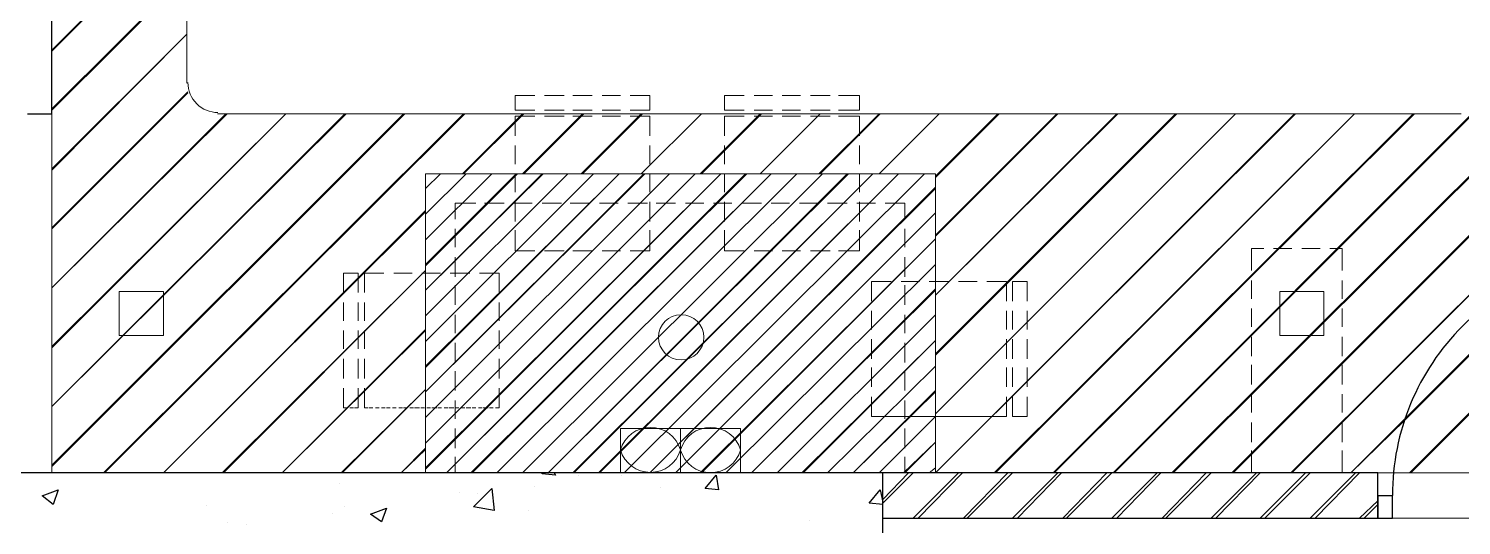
# Model space of a CAD drawing. Header units: millimetres. Extents: x 68955 to 118645, y -193284 to 16474.
# Drawn here: x 85534 to 90312, y -119316 to -117659 of the extents above; entities that cross this region are included whole.
import ezdxf

# ---------------------------------------------------------------- set-up
doc = ezdxf.new("R2010")
doc.units = ezdxf.units.MM
for name, color, linetype, true_color in [('PDF7_celling', 7, 'Continuous', 0x00cc70), ('PDF7_coloum', 7, 'Continuous', 0x767676), ('PDF7_door', 7, 'Continuous', 0x535353), ('PDF7_dotted line', 7, 'Continuous', 0x535353), ('PDF7_fan', 7, 'Continuous', 0xff6778), ('PDF7_furniture', 7, 'Continuous', 0xab5246), ('PDF7_light', 7, 'Continuous', 0xff8e53), ('PDF7_plan', 7, 'Continuous', 0x989898)]:
    doc.layers.add(name, color=color, linetype=linetype, true_color=true_color)

msp = doc.modelspace()

# ---------------------------------------------------------------- linework, layer by layer
at = {"layer": 'PDF7_celling', "lineweight": 13}
for points in [[(86061.577, -115193.413), (86061.577, -117841.31)], [(85612.088, -117730.981), (86061.577, -117281.493)], [(85612.088, -117735.068), (86061.577, -117285.579)], [(85612.088, -117927.122), (86061.577, -117477.633)], [(85612.088, -117931.208), (86061.577, -117481.719)], [(89346.931, -119140.742), (90862.934, -117628.825)], [(85612.088, -118127.349), (86061.577, -117677.86), (85612.088, -118131.435)], [(89351.017, -119140.742), (90862.934, -117632.911)], [(89547.158, -119140.742), (90862.934, -117824.965)], [(89551.244, -119140.742), (90862.934, -117829.052)], [(85612.088, -118323.489), (86065.663, -117869.914)], [(85612.088, -118327.575), (86065.663, -117874)], [(86196.423, -117943.467), (85612.088, -118523.716), (86192.337, -117943.467)], [(85612.088, -118719.857), (86392.564, -117943.467), (85612.088, -118723.943)], [(86592.791, -117943.467), (85612.088, -118920.083), (86588.704, -117943.467)], [(85612.088, -119116.224), (86784.845, -117943.467)], [(85612.088, -119120.31), (86788.931, -117943.467)], [(85612.088, -117943.467), (85612.088, -119140.742)], [(85783.711, -119140.742), (86985.072, -117943.467)], [(85787.797, -119140.742), (86989.158, -117943.467)], [(86163.733, -117943.467), (90311.289, -117943.467)], [(86980.986, -118143.694), (87181.212, -117943.467)], [(86985.072, -118143.694), (87185.299, -117943.467)], [(87181.212, -118143.694), (87381.439, -117943.467)], [(87185.299, -118143.694), (87385.526, -117943.467)], [(87377.353, -118143.694), (87577.58, -117943.467)], [(87381.439, -118143.694), (87581.666, -117943.467)], [(87773.72, -118143.694), (87973.947, -117943.467)], [(87777.807, -118143.694), (87978.033, -117943.467)], [(88170.088, -118143.694), (88370.315, -117943.467)], [(88174.174, -118143.694), (88374.401, -117943.467)], [(88558.283, -118151.866), (88766.682, -117943.467)], [(88558.283, -118348.007), (88962.822, -117943.467)], [(89167.136, -117943.467), (88558.283, -118548.234), (89163.049, -117943.467)], [(88558.283, -118744.374), (89359.19, -117943.467)], [(89759.643, -117943.467), (88558.283, -119140.742), (89755.557, -117943.467)], [(88558.283, -118155.953), (88770.768, -117943.467)], [(88558.283, -118352.093), (88966.909, -117943.467)], [(88558.283, -118748.46), (89363.276, -117943.467)], [(88754.423, -119140.742), (89955.784, -117943.467), (88758.509, -119140.742)], [(88950.564, -119140.742), (90151.925, -117943.467)], [(88954.65, -119140.742), (90156.011, -117943.467)], [(89150.791, -119140.742), (90364.41, -117927.122)], [(89154.877, -119140.742), (90376.669, -117918.949)], [(89743.298, -119140.742), (90862.934, -118025.192), (89747.385, -119140.742)], [(86858.398, -119140.742), (86858.398, -118143.694), (88558.283, -118143.694), (88558.283, -119140.742)], [(90862.934, -118225.419), (90630.017, -118458.336), (90123.321, -118965.032), (89943.525, -119140.742), (90123.321, -118960.946), (90621.845, -118462.422), (90862.934, -118221.333)], [(86858.398, -118270.368), (85983.938, -119140.742), (86858.398, -118266.282)], [(90139.666, -119140.742), (90830.244, -118450.163), (90862.934, -118421.56), (90862.934, -118417.473)], [(90143.752, -119140.742), (90830.244, -118454.25), (90862.934, -118421.56), (90867.02, -118417.473)], [(86180.078, -119140.742), (86858.398, -118466.508), (86184.165, -119140.742)], [(86858.398, -118666.735), (86380.305, -119140.742), (86858.398, -118662.649)], [(86576.446, -119140.742), (86858.398, -118862.876), (86580.532, -119140.742)], [(86858.398, -119063.103), (86776.673, -119140.742), (86858.398, -119059.016)], [(90033.423, -119140.742), (90932.401, -119140.742)], [(90033.423, -119291.933), (90932.401, -119291.933)]]:
    msp.add_lwpolyline(points, dxfattribs=at)
for points in [[(87777.807, -117943.467), (87577.58, -118143.694)], [(88174.174, -117943.467), (87973.947, -118143.694)], [(88570.541, -117943.467), (88370.315, -118143.694)], [(89559.417, -117943.467), (88558.283, -118944.601)]]:
    msp.add_lwpolyline(points, close=True, dxfattribs=at)
at = {"layer": 'PDF7_celling', "color": 61, "lineweight": 13, "true_color": 0xd3e47f}
for points in [[(86907.433, -118143.694), (86858.398, -118192.729)], [(86993.244, -118143.694), (86858.398, -118278.54)], [(87079.056, -118143.694), (86858.398, -118364.352)], [(87332.404, -118143.694), (86858.398, -118617.7)], [(87418.216, -118143.694), (86858.398, -118703.512)], [(87671.564, -118143.694), (86858.398, -118956.86)], [(87757.375, -118143.694), (86858.398, -119042.671)], [(88096.535, -118143.694), (87095.401, -119140.742)], [(88182.347, -118143.694), (87181.212, -119140.742)], [(88521.506, -118143.694), (87520.372, -119140.742)], [(88558.283, -118274.454), (87691.995, -119140.742)], [(88558.283, -118446.077), (87859.532, -119140.742)], [(88558.283, -118613.614), (88031.155, -119140.742)], [(88558.283, -118785.237), (88198.692, -119140.742)], [(88558.283, -118952.774), (88370.315, -119140.742)], [(88558.283, -119124.397), (88537.851, -119140.742)]]:
    msp.add_lwpolyline(points, close=True, dxfattribs=at)
for points in [[(86858.398, -118446.077), (87160.781, -118143.694)], [(87250.679, -118143.694), (86858.398, -118531.889), (87246.593, -118143.694)], [(86858.398, -118785.237), (87504.027, -118143.694), (86858.398, -118789.323)], [(87589.839, -118143.694), (86858.398, -118871.048), (87585.752, -118143.694)], [(86858.398, -119124.397), (87843.187, -118143.694), (86858.398, -119128.483)], [(86858.398, -118450.163), (87164.867, -118143.694)], [(87928.998, -118143.694), (86927.864, -119140.742), (87924.912, -118143.694)], [(87009.589, -119140.742), (88010.724, -118143.694), (87013.676, -119140.742)], [(88268.158, -118143.694), (87267.024, -119140.742), (88264.072, -118143.694)], [(87348.749, -119140.742), (88349.883, -118143.694), (87352.835, -119140.742)], [(87434.561, -119140.742), (88435.695, -118143.694), (87438.647, -119140.742)], [(88558.283, -118192.729), (87606.184, -119140.742), (88558.283, -118188.643)], [(87773.72, -119140.742), (88558.283, -118360.266), (87777.807, -119140.742)], [(88558.283, -118531.889), (87945.343, -119140.742), (88558.283, -118527.802)], [(88112.88, -119140.742), (88558.283, -118699.425), (88116.966, -119140.742)], [(88558.283, -118871.048), (88284.503, -119140.742), (88558.283, -118866.962)], [(88452.04, -119140.742), (88558.283, -119038.585), (88456.126, -119140.742)]]:
    msp.add_lwpolyline(points, dxfattribs=at)
at = {"layer": 'PDF7_celling', "lineweight": 13}
msp.add_arc((86165.776, -117839.267), 100.113, 179.999899, 270.000101, dxfattribs=at)
at = {"layer": 'PDF7_coloum', "lineweight": 25}
for points in [[(88382.573, -119230.639), (88468.385, -119140.742)], [(88382.573, -119242.898), (88484.73, -119140.742)], [(88484.73, -119291.933), (88635.922, -119140.742)], [(88501.075, -119291.933), (88648.18, -119140.742)], [(88652.267, -119291.933), (88799.372, -119140.742)], [(88664.525, -119291.933), (88815.717, -119140.742)], [(88815.717, -119291.933), (88966.909, -119140.742)], [(88832.062, -119291.933), (88979.168, -119140.742)], [(88983.254, -119291.933), (89130.359, -119140.742)], [(88995.513, -119291.933), (89146.704, -119140.742)], [(89146.704, -119291.933), (89297.896, -119140.742)], [(89163.049, -119291.933), (89310.155, -119140.742)], [(89314.241, -119291.933), (89461.346, -119140.742)], [(89326.5, -119291.933), (89477.691, -119140.742)], [(89477.691, -119291.933), (89628.883, -119140.742)], [(89494.036, -119291.933), (89641.142, -119140.742)], [(89641.142, -119291.933), (89792.334, -119140.742)], [(89657.487, -119291.933), (89808.679, -119140.742)], [(89808.679, -119291.933), (89959.87, -119140.742)], [(89825.024, -119291.933), (89972.129, -119140.742)], [(89972.129, -119291.933), (90033.423, -119234.726)], [(89988.474, -119291.933), (90033.423, -119246.984)]]:
    msp.add_lwpolyline(points, dxfattribs=at)
at = {"layer": 'PDF7_door', "lineweight": 25}
msp.add_lwpolyline([(90033.423, -119291.933), (90082.458, -119291.933), (90082.458, -119218.381), (90033.423, -119218.381)], close=True, dxfattribs=at)
msp.add_arc((90881.322, -119216.337), 798.864, 89.999996, 180.000004, dxfattribs=at)
at = {"layer": 'PDF7_dotted line', "lineweight": 20}
for points in [[(85612.088, -117686.032), (85612.088, -117812.707)], [(85612.088, -117878.087), (85612.088, -118004.761)], [(85612.088, -118066.055), (85612.088, -118192.729)], [(85612.088, -118258.109), (85612.088, -118384.783)], [(85612.088, -118446.077), (85612.088, -118576.837)], [(85612.088, -118638.131), (85612.088, -118764.805)], [(85612.088, -118830.186), (85612.088, -118956.86)], [(85612.088, -119018.154), (85612.088, -119140.742)]]:
    msp.add_lwpolyline(points, dxfattribs=at)
at = {"layer": 'PDF7_fan', "lineweight": 13}
msp.add_lwpolyline([(87508.113, -118993.636), (87908.567, -118993.636), (87908.567, -119140.742), (87508.113, -119140.742)], close=True, dxfattribs=at)
msp.add_lwpolyline([(87708.278, -119064.642, 0.75053667), (87508.176, -119064.642, 0.75053667)], format="xyb", close=True, dxfattribs=at)
msp.add_lwpolyline([(87708.34, -118993.636), (87708.34, -119140.742)], dxfattribs=at)
for centre, start, end in [((87808.454, -119093.749), 16.220856, 163.779144), ((87808.453, -119036.542), 196.220856, 343.779144)]:
    msp.add_arc(centre, 104.199, start, end, dxfattribs=at)
at = {"layer": 'PDF7_furniture', "lineweight": 20}
for points in [[(87222.075, -117882.173), (87156.695, -117882.173), (87156.695, -117931.208), (87222.075, -117931.208)], [(87320.145, -117882.173), (87254.765, -117882.173)], [(87414.129, -117882.173), (87348.749, -117882.173)], [(87508.113, -117882.173), (87446.819, -117882.173)], [(87540.803, -117931.208), (87606.184, -117931.208), (87606.184, -117882.173), (87540.803, -117882.173)], [(87920.826, -117882.173), (87855.446, -117882.173), (87855.446, -117931.208), (87920.826, -117931.208)], [(88014.81, -117882.173), (87953.516, -117882.173)], [(88108.794, -117882.173), (88047.5, -117882.173)], [(88206.864, -117882.173), (88141.484, -117882.173)], [(88235.468, -117931.208), (88304.934, -117931.208), (88304.934, -117882.173), (88235.468, -117882.173)], [(87222.075, -117951.639), (87156.695, -117951.639), (87156.695, -118017.02)], [(87254.765, -117931.208), (87320.145, -117931.208)], [(87320.145, -117951.639), (87254.765, -117951.639)], [(87348.749, -117931.208), (87414.129, -117931.208)], [(87414.129, -117951.639), (87348.749, -117951.639)], [(87446.819, -117931.208), (87508.113, -117931.208)], [(87508.113, -117951.639), (87446.819, -117951.639)], [(87606.184, -118017.02), (87606.184, -117951.639), (87540.803, -117951.639)], [(87920.826, -117951.639), (87855.446, -117951.639), (87855.446, -118017.02)], [(87953.516, -117931.208), (88014.81, -117931.208)], [(88014.81, -117951.639), (87953.516, -117951.639)], [(88047.5, -117931.208), (88108.794, -117931.208)], [(88108.794, -117951.639), (88047.5, -117951.639)], [(88141.484, -117931.208), (88206.864, -117931.208)], [(88206.864, -117951.639), (88141.484, -117951.639)], [(88304.934, -118017.02), (88304.934, -117951.639), (88235.468, -117951.639)], [(87156.695, -118049.71), (87156.695, -118111.004)], [(87606.184, -118111.004), (87606.184, -118049.71)], [(87855.446, -118049.71), (87855.446, -118111.004)], [(88304.934, -118111.004), (88304.934, -118049.71)], [(87156.695, -118143.694), (87156.695, -118204.988)], [(87606.184, -118204.988), (87606.184, -118143.694)], [(87855.446, -118143.694), (87855.446, -118204.988)], [(88304.934, -118204.988), (88304.934, -118143.694)], [(86956.468, -118294.885), (86956.468, -118241.764), (87025.934, -118241.764)], [(87054.538, -118241.764), (87119.919, -118241.764)], [(87152.609, -118241.764), (87213.903, -118241.764)], [(87156.695, -118237.678), (87156.695, -118303.058)], [(87246.593, -118241.764), (87311.973, -118241.764)], [(87340.577, -118241.764), (87405.957, -118241.764)], [(87438.647, -118241.764), (87499.941, -118241.764)], [(87532.631, -118241.764), (87598.011, -118241.764)], [(87606.184, -118303.058), (87606.184, -118237.678)], [(87626.615, -118241.764), (87691.995, -118241.764)], [(87724.685, -118241.764), (87785.979, -118241.764)], [(87818.669, -118241.764), (87879.963, -118241.764)], [(87855.446, -118237.678), (87855.446, -118303.058)], [(87912.653, -118241.764), (87978.033, -118241.764)], [(88010.724, -118241.764), (88072.017, -118241.764)], [(88104.708, -118241.764), (88166.001, -118241.764)], [(88198.692, -118241.764), (88264.072, -118241.764)], [(88296.762, -118241.764), (88358.056, -118241.764)], [(88304.934, -118303.058), (88304.934, -118237.678)], [(88390.746, -118241.764), (88456.126, -118241.764), (88456.126, -118294.885)], [(86956.468, -118388.869), (86956.468, -118327.575)], [(87156.695, -118331.662), (87156.695, -118401.128), (87222.075, -118401.128)], [(87540.803, -118401.128), (87606.184, -118401.128), (87606.184, -118331.662)], [(87855.446, -118331.662), (87855.446, -118401.128), (87920.826, -118401.128)], [(88235.468, -118401.128), (88304.934, -118401.128), (88304.934, -118331.662)], [(88456.126, -118327.575), (88456.126, -118388.869)], [(89612.538, -118466.508), (89612.538, -118392.956), (89653.401, -118392.956)], [(89686.091, -118392.956), (89747.385, -118392.956)], [(89780.075, -118392.956), (89841.369, -118392.956)], [(89874.059, -118392.956), (89914.921, -118392.956), (89914.921, -118466.508)], [(86956.468, -118486.94), (86956.468, -118421.56)], [(87254.765, -118401.128), (87320.145, -118401.128)], [(87348.749, -118401.128), (87414.129, -118401.128)], [(87446.819, -118401.128), (87508.113, -118401.128)], [(87953.516, -118401.128), (88014.81, -118401.128)], [(88047.5, -118401.128), (88108.794, -118401.128)], [(88141.484, -118401.128), (88206.864, -118401.128)], [(88456.126, -118421.56), (88456.126, -118486.94)], [(86633.653, -118540.061), (86633.653, -118474.681), (86584.618, -118474.681), (86584.618, -118540.061)], [(86719.465, -118474.681), (86654.085, -118474.681), (86654.085, -118540.061)], [(86813.449, -118474.681), (86752.155, -118474.681)], [(86907.433, -118474.681), (86846.139, -118474.681)], [(87005.503, -118474.681), (86940.123, -118474.681)], [(87103.573, -118540.061), (87103.573, -118474.681), (87038.193, -118474.681)], [(86956.468, -118580.924), (86956.468, -118515.544)], [(88411.177, -118503.285), (88345.797, -118503.285), (88345.797, -118568.665)], [(88505.161, -118503.285), (88443.867, -118503.285)], [(88456.126, -118515.544), (88456.126, -118580.924)], [(88603.231, -118503.285), (88537.851, -118503.285)], [(88697.215, -118503.285), (88635.922, -118503.285)], [(88795.286, -118568.665), (88795.286, -118503.285), (88729.906, -118503.285)], [(88864.752, -118568.665), (88864.752, -118503.285), (88815.717, -118503.285), (88815.717, -118568.665)], [(89612.538, -118560.492), (89612.538, -118499.198)], [(89914.921, -118499.198), (89914.921, -118560.492)], [(86584.618, -118572.751), (86584.618, -118634.045)], [(86633.653, -118634.045), (86633.653, -118572.751)], [(86654.085, -118572.751), (86654.085, -118634.045)], [(87103.573, -118634.045), (87103.573, -118572.751)], [(86956.468, -118674.908), (86956.468, -118613.614)], [(88345.797, -118601.355), (88345.797, -118662.649)], [(88456.126, -118613.614), (88456.126, -118674.908)], [(88795.286, -118662.649), (88795.286, -118601.355)], [(88815.717, -118601.355), (88815.717, -118662.649)], [(88864.752, -118662.649), (88864.752, -118601.355)], [(89612.538, -118654.476), (89612.538, -118593.183)], [(89914.921, -118593.183), (89914.921, -118654.476)], [(86584.618, -118666.735), (86584.618, -118728.029)], [(86633.653, -118728.029), (86633.653, -118666.735)], [(86654.085, -118666.735), (86654.085, -118728.029)], [(87103.573, -118728.029), (87103.573, -118666.735)], [(86956.468, -118772.978), (86956.468, -118707.598)], [(88345.797, -118695.339), (88345.797, -118760.719)], [(88456.126, -118707.598), (88456.126, -118772.978)], [(88795.286, -118760.719), (88795.286, -118695.339)], [(88815.717, -118695.339), (88815.717, -118760.719)], [(88864.752, -118760.719), (88864.752, -118695.339)], [(89612.538, -118752.547), (89612.538, -118687.167)], [(89914.921, -118687.167), (89914.921, -118752.547)], [(86584.618, -118760.719), (86584.618, -118826.099)], [(86633.653, -118826.099), (86633.653, -118760.719)], [(86654.085, -118760.719), (86654.085, -118826.099)], [(87103.573, -118826.099), (87103.573, -118760.719)], [(86956.468, -118866.962), (86956.468, -118801.582)], [(88345.797, -118789.323), (88345.797, -118854.703)], [(88456.126, -118801.582), (88456.126, -118866.962)], [(88795.286, -118854.703), (88795.286, -118789.323)], [(88815.717, -118789.323), (88815.717, -118854.703)], [(88864.752, -118854.703), (88864.752, -118789.323)], [(89612.538, -118846.531), (89612.538, -118781.151)], [(89914.921, -118781.151), (89914.921, -118846.531)], [(86584.618, -118858.79), (86584.618, -118924.17), (86596.877, -118924.17)], [(86621.395, -118924.17), (86633.653, -118924.17), (86633.653, -118858.79)], [(86654.085, -118858.79), (86654.085, -118924.17), (86666.343, -118924.17)], [(87091.315, -118924.17), (87103.573, -118924.17), (87103.573, -118858.79)], [(86956.468, -118960.946), (86956.468, -118899.652)], [(88345.797, -118887.393), (88345.797, -118952.774)], [(88456.126, -118899.652), (88456.126, -118960.946)], [(88795.286, -118952.774), (88795.286, -118887.393)], [(88815.717, -118887.393), (88815.717, -118952.774)], [(88864.752, -118952.774), (88864.752, -118887.393)], [(89612.538, -118940.515), (89612.538, -118879.221)], [(89914.921, -118879.221), (89914.921, -118940.515)], [(86605.05, -118924.17), (86617.308, -118924.17)], [(86670.43, -118924.17), (86682.689, -118924.17)], [(86690.861, -118924.17), (86703.12, -118924.17)], [(86711.292, -118924.17), (86723.551, -118924.17)], [(86727.637, -118924.17), (86739.896, -118924.17)], [(86748.069, -118924.17), (86760.327, -118924.17)], [(86768.5, -118924.17), (86780.759, -118924.17)], [(86784.845, -118924.17), (86797.104, -118924.17)], [(86805.276, -118924.17), (86817.535, -118924.17)], [(86821.621, -118924.17), (86837.966, -118924.17)], [(86842.053, -118924.17), (86854.311, -118924.17)], [(86862.484, -118924.17), (86874.743, -118924.17)], [(86878.829, -118924.17), (86895.174, -118924.17)], [(86899.26, -118924.17), (86911.519, -118924.17)], [(86919.692, -118924.17), (86931.95, -118924.17)], [(86936.037, -118924.17), (86952.382, -118924.17)], [(86956.468, -118924.17), (86968.727, -118924.17)], [(86976.899, -118924.17), (86989.158, -118924.17)], [(86993.244, -118924.17), (87009.589, -118924.17)], [(87013.676, -118924.17), (87025.934, -118924.17)], [(87034.107, -118924.17), (87046.366, -118924.17)], [(87050.452, -118924.17), (87066.797, -118924.17)], [(87070.883, -118924.17), (87083.142, -118924.17)], [(86956.468, -119059.016), (86956.468, -118993.636)], [(88456.126, -118993.636), (88456.126, -119059.016)], [(89612.538, -119038.585), (89612.538, -118973.205)], [(89914.921, -118973.205), (89914.921, -119038.585)], [(87025.934, -119140.742), (86956.468, -119140.742), (86956.468, -119087.62)], [(88456.126, -119087.62), (88456.126, -119140.742), (88390.746, -119140.742)], [(89653.401, -119140.742), (89612.538, -119140.742), (89612.538, -119067.189)], [(89914.921, -119067.189), (89914.921, -119140.742), (89874.059, -119140.742)], [(87119.919, -119140.742), (87054.538, -119140.742)], [(87213.903, -119140.742), (87152.609, -119140.742)], [(87311.973, -119140.742), (87246.593, -119140.742)], [(87405.957, -119140.742), (87340.577, -119140.742)], [(87499.941, -119140.742), (87438.647, -119140.742)], [(87598.011, -119140.742), (87532.631, -119140.742)], [(87691.995, -119140.742), (87626.615, -119140.742)], [(87785.979, -119140.742), (87724.685, -119140.742)], [(87879.963, -119140.742), (87818.669, -119140.742)], [(87978.033, -119140.742), (87912.653, -119140.742)], [(88072.017, -119140.742), (88010.724, -119140.742)], [(88166.001, -119140.742), (88104.708, -119140.742)], [(88264.072, -119140.742), (88198.692, -119140.742)], [(88358.056, -119140.742), (88296.762, -119140.742)], [(89747.385, -119140.742), (89686.091, -119140.742)], [(89841.369, -119140.742), (89780.075, -119140.742)]]:
    msp.add_lwpolyline(points, dxfattribs=at)
at = {"layer": 'PDF7_furniture', "color": 251, "lineweight": 20, "true_color": 0x535353}
for points in [[(88345.797, -118952.774), (88795.286, -118952.774)], [(88815.717, -118952.774), (88864.752, -118952.774)]]:
    msp.add_lwpolyline(points, dxfattribs=at)
at = {"layer": 'PDF7_light', "lineweight": 13}
for points in [[(85836.832, -118535.975), (85983.938, -118535.975), (85983.938, -118683.08), (85836.832, -118683.08)], [(89706.522, -118535.975), (89853.628, -118535.975), (89853.628, -118683.08), (89706.522, -118683.08)]]:
    msp.add_lwpolyline(points, close=True, dxfattribs=at)
msp.add_circle((87710.383, -118689.21), 75.596, dxfattribs=at)
at = {"layer": 'PDF7_plan', "color": 251, "lineweight": 25, "true_color": 0x535353}
for points in [[(85530.363, -117943.467), (85612.088, -117943.467), (85612.088, -114641.768)], [(88382.573, -119291.933), (90033.423, -119291.933), (90033.423, -119140.742), (85383.257, -119140.742), (85383.257, -121400.444), (88382.573, -121400.444)], [(88084.276, -123790.907), (87140.35, -123790.907), (87140.35, -124019.738), (88382.573, -124019.738), (88382.573, -120873.316), (88153.743, -120873.316), (88153.743, -121171.614), (85612.088, -121171.614), (85612.088, -119373.658), (88153.743, -119373.658), (88153.743, -119671.956), (88382.573, -119671.956), (88382.573, -119140.742)]]:
    msp.add_lwpolyline(points, dxfattribs=at)
at = {"layer": 'PDF7_plan', "lineweight": 25}
for points in [[(87287.455, -119140.742), (87291.541, -119148.914), (87246.593, -119144.828), (87246.593, -119140.742)], [(87369.18, -119148.914), (87369.18, -119148.914)], [(87512.2, -119148.914), (87512.2, -119148.914)], [(86572.359, -119177.518), (86572.359, -119177.518)], [(86972.813, -119206.122), (86972.813, -119206.122)], [(87222.075, -119185.69), (87222.075, -119185.69)], [(87642.96, -119189.777), (87642.96, -119189.777)], [(88382.573, -119246.984), (88337.624, -119242.898), (88374.401, -119197.949), (88382.573, -119238.812)], [(86126.957, -119251.071), (86126.957, -119251.071)], [(86588.704, -119255.157), (86588.704, -119255.157)], [(87030.021, -119210.208), (87030.021, -119210.208)], [(86547.842, -119275.588), (86547.842, -119275.588)], [(87201.644, -119267.416), (87201.644, -119267.416)], [(88137.398, -119300.106), (88137.398, -119300.106)], [(86196.423, -119308.278), (86196.423, -119308.278)], [(86261.804, -119312.365), (86261.804, -119312.365)]]:
    msp.add_lwpolyline(points, dxfattribs=at)
for points in [[(87826.842, -119148.914), (87835.014, -119197.949), (87790.065, -119193.863)], [(85632.519, -119197.949), (85616.174, -119246.984), (85579.398, -119218.381)], [(87087.228, -119267.416), (87017.762, -119255.157), (87079.056, -119193.863)], [(86727.637, -119259.243), (86711.292, -119304.192), (86674.516, -119279.674)]]:
    msp.add_lwpolyline(points, close=True, dxfattribs=at)

doc.saveas('drawing.dxf')
